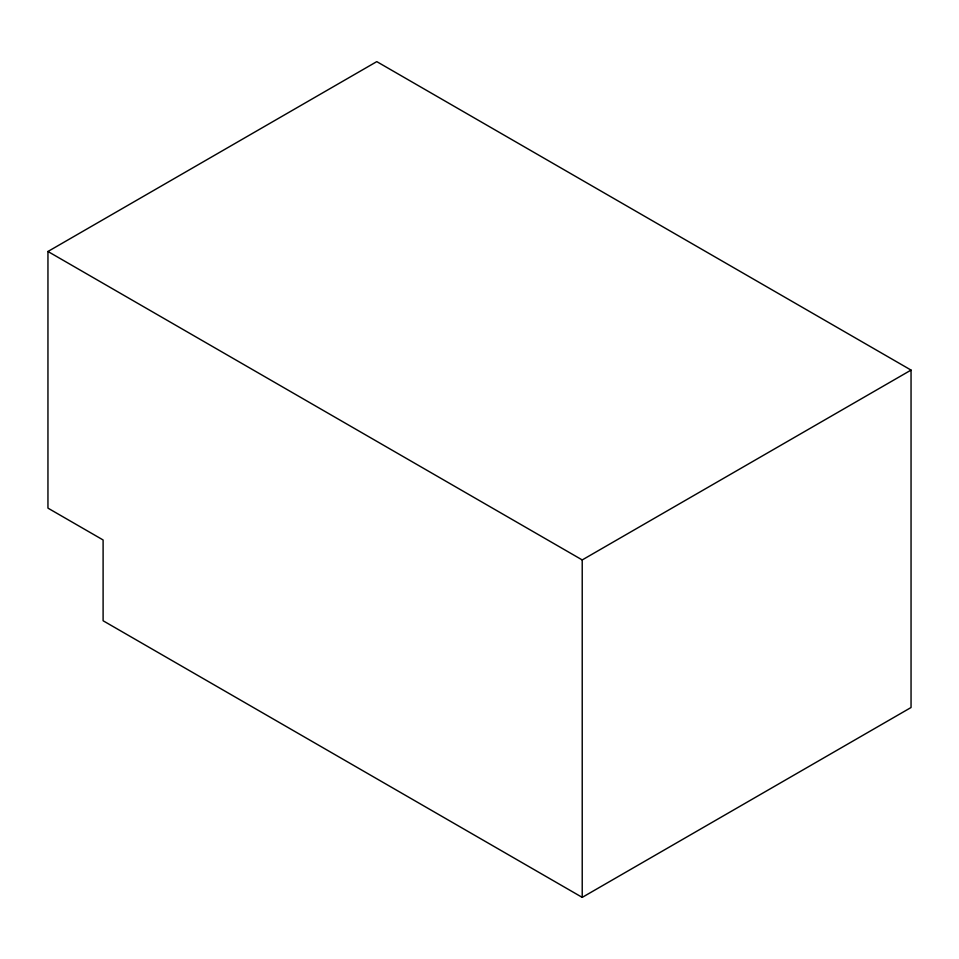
<?xml version="1.0" encoding="UTF-8"?>
<svg xmlns="http://www.w3.org/2000/svg" width="959" height="959" viewBox="0 0 959 959"><rect width="100%" height="100%" fill="white"/><g stroke="black" fill="none" stroke-linecap="round" stroke-linejoin="round"><path stroke-width="1.44" d="M47.95 251.486L376.779 61.628L911.05 370.09L911.05 707.514L582.221 897.372L103.104 620.761L103.104 539.965L47.95 508.126L47.95 251.486L582.221 559.936L911.05 370.09M582.221 559.936L582.221 897.372"/></g></svg>
